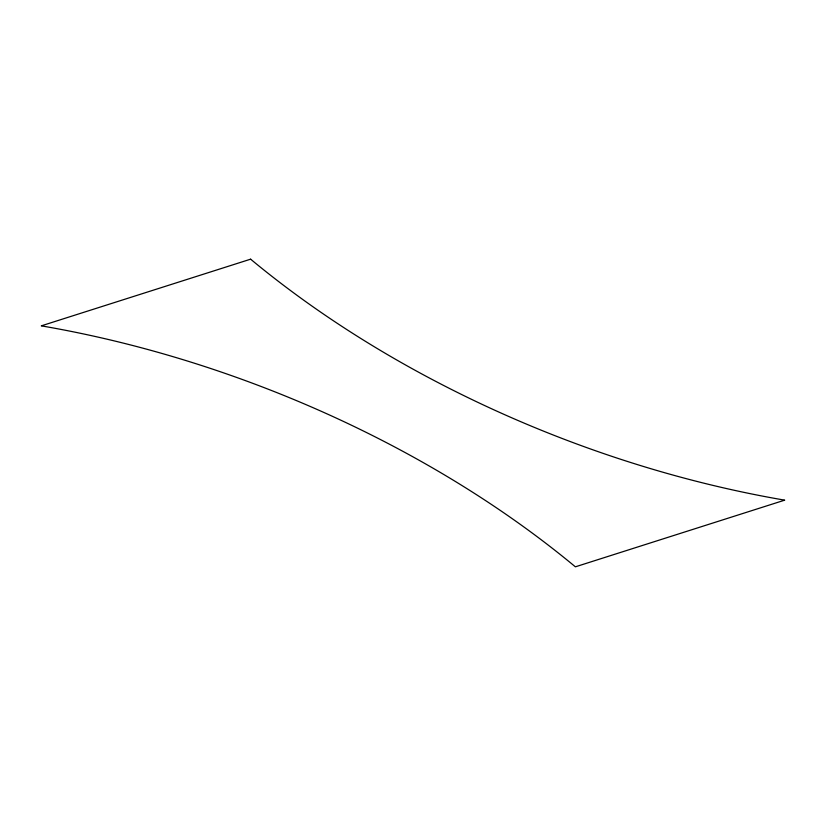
<?xml version="1.0" encoding="UTF-8"?>
<svg xmlns="http://www.w3.org/2000/svg" width="826" height="826" viewBox="0 0 826 826"><rect width="100%" height="100%" fill="white"/><g stroke="black" fill="none" stroke-linecap="round" stroke-linejoin="round"><path stroke-width="1.24" d="M250.619 259.178L41.3 325.847A700.995 403.078 21 0 1 575.381 566.822L784.7 500.153A700.995 403.078 21 0 1 250.619 259.178"/></g></svg>
